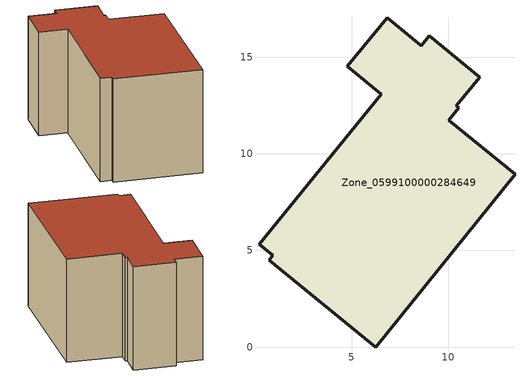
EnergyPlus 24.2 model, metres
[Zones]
Zone_0599100000284649
 floor ground (C_G): 11.62,13.96 10.42,12.48 10.55,12.38 10.03,11.74 13.45,8.95 6.24,0 0.74,4.48 0.92,4.74 0.2,5.33 6.53,13.08 4.78,14.52 6.83,17.03 8.59,15.6 9,16.11 z0
 wall outside (C_F): 10.03,11.74 10.55,12.38 10.42,12.48 11.62,13.96 9,16.11 8.59,15.6 6.83,17.03 4.78,14.52 6.53,13.08 0.2,5.33 0.92,4.74 0.74,4.48 6.24,0 13.45,8.95 10.03,11.74 z0:8.61
 roof outside (C_R): 0.74,4.48 6.24,0 13.45,8.95 10.03,11.74 10.55,12.38 10.42,12.48 11.62,13.96 9,16.11 8.59,15.6 6.83,17.03 4.78,14.52 6.53,13.08 0.2,5.33 0.92,4.74 z8.61
[BUILDING]
Pand.0599100000284649: North Axis=0; Terrain=City; Loads Convergence Tolerance Value=0.04; Temperature Convergence Tolerance Value=0.4; Solar Distribution=FullExterior; Maximum Number of Warmup Days=25; Minimum Number of Warmup Days=1
[Site:Location]
Rotterdam.The.Hague.AP_ZH_NLD Design_Conditions: Latitude=51.96; Longitude=4.45; Time Zone=1; Elevation=-4.5
[SITE:GROUNDTEMPERATURE:BUILDINGSURFACE]
18, 18, 18, 18, 18, 18, 18, 18, 18, 18, 18, 18
[MATERIAL] Thermal Absorptance=0.9; Solar Absorptance=0.7; Visible Absorptance=0.7
Name | Roughness | Thickness | Conductivity | Density | Specific Heat
G.D.1965 | MediumSmooth | 0.15 | 1 | 540 | 1210
F.D.1965 | Rough | 0.3 | 0.857143 | 1920 | 840
R.D.1965 | MediumRough | 0.2 | 0.08 | 1500 | 1000
[CONSTRUCTION]
C_G: G.D.1965
C_F: F.D.1965
C_R: R.D.1965
[ZONE]
Zone_0599100000284649: Type=1; Multiplier=1; Ceiling Height=Autocalculate; Volume=Autocalculate; Floor Area=autocalculate; Part of Total Floor Area=Yes
[ZONEINFILTRATION:DESIGNFLOWRATE]
Infil_Zone_0599100000284649: Zone or ZoneList or Space or SpaceList=Zone_0599100000284649; Schedule=AlwaysOn; Design Flow Rate Calculation Method=Flow/Area; Flow Rate per Floor Area=0.0042; Constant Term Coefficient=1; Temperature Term Coefficient=0; Velocity Term Coefficient=0; Velocity Squared Term Coefficient=0
[HVACTEMPLATE:ZONE:IDEALLOADSAIRSYSTEM]
Zone_0599100000284649: Maximum Heating Supply Air Temperature=50; Minimum Cooling Supply Air Temperature=13; Maximum Heating Supply Air Humidity Ratio=0.0156; Minimum Cooling Supply Air Humidity Ratio=0.0077; Heating Limit=NoLimit; Cooling Limit=NoLimit; Dehumidification Control Type=ConstantSensibleHeatRatio; Cooling Sensible Heat Ratio=0.7; Dehumidification Setpoint=60; Humidification Control Type=None; Humidification Setpoint=30; Outdoor Air Method=None; Outdoor Air Flow Rate per Person=0.00944; Outdoor Air Flow Rate per Zone Floor Area=0; Outdoor Air Flow Rate per Zone=0; Demand Controlled Ventilation Type=None; Outdoor Air Economizer Type=NoEconomizer; Heat Recovery Type=None; Sensible Heat Recovery Effectiveness=0.7; Latent Heat Recovery Effectiveness=0.65
[ZONECONTROL:THERMOSTAT]
ThermostatControl_Zone_0599100000284649: Zone or ZoneList=Zone_0599100000284649; Control Type Schedule=DualSetpointControlType; Control 1=Thermostat_Zone_0599100000284649; Temperature Difference Between Cutout And Setpoint=0
[THERMOSTATSETPOINT:DUALSETPOINT]
Thermostat_Zone_0599100000284649: Heating Setpoint Temperature Schedule=HeatingSetpoint_Zone_0599100000284649; Cooling Setpoint Temperature Schedule=CoolingSetpoint_Zone_0599100000284649
[SCHEDULE:COMPACT]
HeatingSetpoint_Zone_0599100000284649: Through: 12/31, For: AllDays, Until: 24:00, 21
CoolingSetpoint_Zone_0599100000284649: Through: 12/31, For: AllDays, Until: 24:00, 24
DualSetpointControlType: Through: 12/31, For: AllDays, Until: 24:00, 4
AlwaysOn: Through: 12/31, For: AllDays, Until: 24:00, 1
